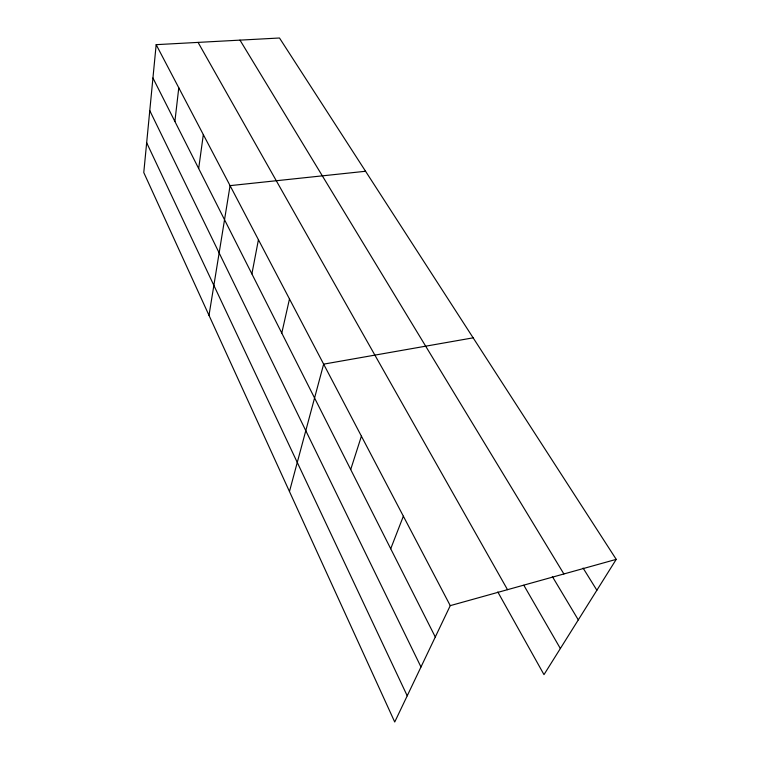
<?xml version="1.0" encoding="UTF-8"?>
<svg xmlns="http://www.w3.org/2000/svg" width="760" height="760" viewBox="0 0 760 760"><rect width="100%" height="100%" fill="white"/><g stroke="black" fill="none" stroke-linecap="round" stroke-linejoin="round"><path stroke-width="1.14" d="M156.17 44.659L143.773 172.539L394.725 722L450.252 605.644L616.227 559.369L279.49 38L156.17 44.659L450.252 605.644M174.886 121.448L178.78 87.789M198.673 168.539L203.328 134.615M209 315.352L230.071 185.639L365.57 171.266M251.892 273.904L258.428 239.732M281.779 333.079L289.484 298.974M289.465 491.53L323.646 364.144L473.147 337.829M350.702 469.537L361.409 436.173M390.716 548.767L403.36 516.202M616.227 559.369L543.989 674.633L497.809 591.954M583.1 568.072L596.875 590.244M239.989 40.137L563.882 573.961M552.358 576.545L578.303 619.894M523.82 585.247L560.357 648.527M198.075 42.398L507.509 589.684M152.941 77.995L435.29 637.003M149.777 110.627L420.983 666.986M146.661 142.737L407.217 695.818"/></g></svg>
